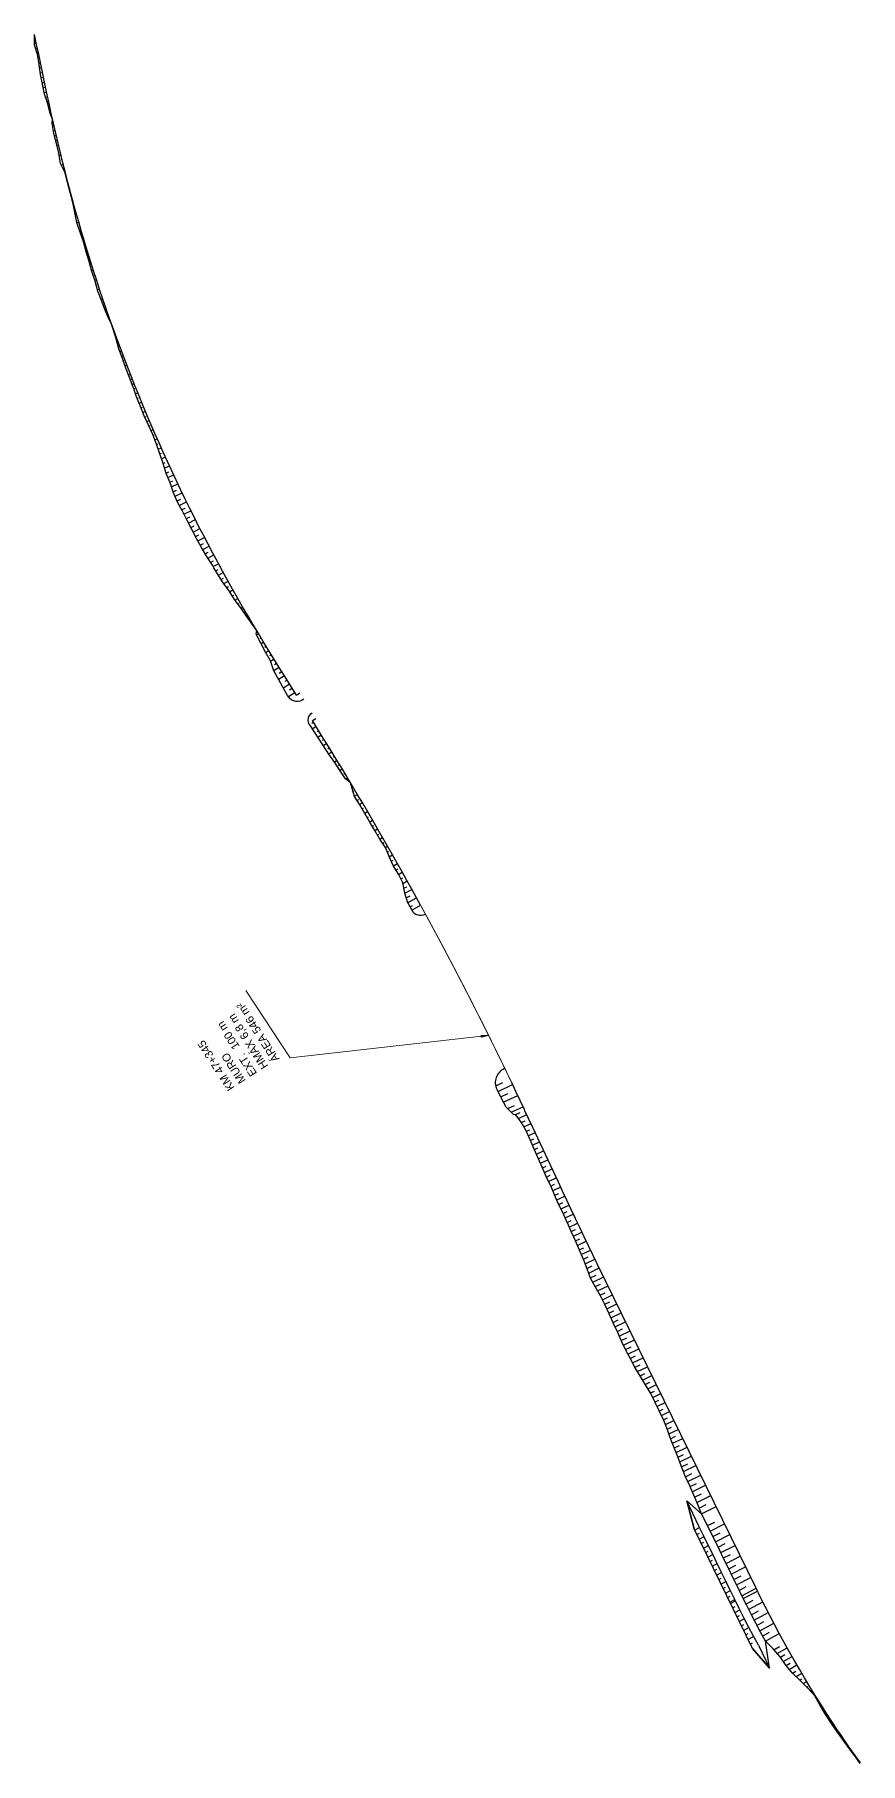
# Model space of a CAD drawing. Header units: metres. Extents: x 288738 to 324331, y 7399322 to 7465117.
# Drawn here: x 317933 to 318345, y 7430287 to 7431151 of the extents above; entities that cross this region are included whole.
import ezdxf

# ---------------------------------------------------------------- set-up
doc = ezdxf.new("R2010")
doc.units = ezdxf.units.M
doc.header["$LTSCALE"] = 10
for name, color, linetype in [('F-HZ-ATERRO-TALUDE', 110, 'Continuous'), ('F-HZ-MUROS', 210, 'Continuous'), ('F-HZ-PIANO-CORTE', 10, 'Continuous'), ('F-HZ-TALUDE', 2, 'Continuous')]:
    doc.layers.add(name, color=color, linetype=linetype)
doc.layers.add('U-HZ-TEXTO-MUROS', color=2, linetype='Continuous', lineweight=0)
doc.styles.add('ARIAL', font='arial.ttf')
doc.styles.add('DIM', font='arial.ttf', dxfattribs={"width": 0.8})
doc.dimstyles.new('U-1_2000', dxfattribs={"dimscale": 2, "dimtxt": 1.5, "dimasz": 0.75, "dimexe": 0.75, "dimexo": 0.75, "dimgap": 0.25, "dimtad": 1, "dimzin": 4, "dimtxsty": 'DIM', "dimblk": 'ARCHTICK', "dimcen": 0.7, "dimdle": 0.75, "dimclrd": 256, "dimclre": 256, "dimclrt": 256, "dimaunit": 1, "dimadec": 3, "dimazin": 2, "dimtfac": 1, "dimtofl": 0, "dimtmove": 0, "dimatfit": 3, "dimldrblk": 'CLOSEDBLANK', "dimfxl": 0, "dimtolj": 1, "dimtzin": 0, "dimlwd": -1, "dimlwe": -1, "dimarcsym": 0})

# ---------------------------------------------------------------- blocks, each defined once
blk = doc.blocks.new('_ArchTick')
at = {"color": 0, "linetype": 'ByBlock', "const_width": 0.15}
blk.add_lwpolyline([(-0.5, -0.5), (0.5, 0.5)], dxfattribs=at)

msp = doc.modelspace()

# ---------------------------------------------------------------- linework, layer by layer
at = {"layer": 'F-HZ-ATERRO-TALUDE', "linetype": 'Continuous', "lineweight": -3}
for p, q in [((317942.433, 7431105.381), (317941.716, 7431105.217)), ((317942.989, 7431102.954), (317942.53, 7431102.848)), ((317943.551, 7431100.526), (317942.58, 7431100.3)), ((317944.12, 7431098.096), (317943.684, 7431097.993)), ((317944.694, 7431095.666), (317943.892, 7431095.476)), ((317945.276, 7431093.237), (317944.893, 7431093.145)), ((317945.864, 7431090.811), (317945.036, 7431090.612)), ((317946.457, 7431088.392), (317945.949, 7431088.269)), ((317947.052, 7431085.991), (317946.102, 7431085.757)), ((317947.651, 7431083.617), (317947.411, 7431083.557)), ((317948.257, 7431081.227), (317948.101, 7431081.188)), ((317948.882, 7431078.807), (317948.798, 7431078.785)), ((317949.511, 7431076.388), (317949.321, 7431076.339)), ((317950.15, 7431073.972), (317950.032, 7431073.941)), ((317950.793, 7431071.557), (317950.528, 7431071.487)), ((317951.446, 7431069.145), (317951.336, 7431069.116)), ((317952.102, 7431066.735), (317951.896, 7431066.679)), ((317952.769, 7431064.331), (317952.587, 7431064.281)), ((317953.438, 7431061.929), (317952.906, 7431061.782)), ((317954.117, 7431059.535), (317953.741, 7431059.43)), ((317954.798, 7431057.142), (317953.851, 7431056.874)), ((317955.493, 7431054.748), (317955.086, 7431054.632)), ((317956.189, 7431052.354), (317955.506, 7431052.156)), ((317956.899, 7431049.96), (317956.581, 7431049.867)), ((317957.61, 7431047.566), (317957.019, 7431047.391)), ((317958.335, 7431045.175), (317958.018, 7431045.08)), ((317959.06, 7431042.785), (317958.381, 7431042.58)), ((317959.799, 7431040.399), (317959.452, 7431040.293)), ((317960.539, 7431038.014), (317959.834, 7431037.795)), ((317961.29, 7431035.634), (317960.886, 7431035.507)), ((317962.043, 7431033.256), (317961.117, 7431032.963)), ((317962.808, 7431030.88), (317962.354, 7431030.735)), ((317963.576, 7431028.504), (317962.715, 7431028.227)), ((317964.354, 7431026.133), (317963.896, 7431025.983)), ((317965.136, 7431023.763), (317964.134, 7431023.433)), ((317965.928, 7431021.397), (317965.449, 7431021.238)), ((317966.723, 7431019.033), (317965.859, 7431018.742)), ((317967.529, 7431016.67), (317967.13, 7431016.534)), ((317968.339, 7431014.308), (317967.597, 7431014.054)), ((317969.157, 7431011.953), (317968.849, 7431011.846)), ((317969.98, 7431009.601), (317969.531, 7431009.444)), ((318044.574, 7430851.486), (318043.53, 7430850.86)), ((318045.862, 7430849.352), (318045.266, 7430848.994)), ((318047.151, 7430847.219), (318045.817, 7430846.414)), ((318048.449, 7430845.089), (318047.721, 7430844.648)), ((318049.747, 7430842.959), (318048.178, 7430842.006)), ((318051.053, 7430840.831), (318050.233, 7430840.332)), ((318052.357, 7430838.709), (318050.606, 7430837.64)), ((318053.635, 7430836.642), (318052.509, 7430835.953)), ((318054.913, 7430834.575), (318052.169, 7430832.892)), ((318057.548, 7430830.336), (318054.631, 7430828.54)), ((318056.23, 7430832.455), (318054.815, 7430831.586)), ((318058.826, 7430828.268), (318057.7, 7430827.58)), ((318060.104, 7430826.201), (318057.023, 7430824.312)), ((318062.739, 7430821.962), (318059.482, 7430819.957)), ((318061.421, 7430824.082), (318060.006, 7430823.212)), ((318072.101, 7430807.168), (318071.214, 7430806.621)), ((318073.413, 7430805.039), (318071.687, 7430803.975)), ((318074.719, 7430802.907), (318073.888, 7430802.396)), ((318076.043, 7430800.786), (318074.317, 7430799.722)), ((318077.35, 7430798.654), (318076.463, 7430798.107)), ((318078.662, 7430796.525), (318076.936, 7430795.461)), ((318079.968, 7430794.393), (318079.137, 7430793.881)), ((318081.275, 7430792.261), (318079.676, 7430791.279)), ((318082.573, 7430790.129), (318081.851, 7430789.687)), ((318083.871, 7430787.998), (318082.585, 7430787.212)), ((318085.166, 7430785.86), (318084.56, 7430785.49)), ((318086.461, 7430783.72), (318085.322, 7430783.028)), ((318087.75, 7430781.578), (318087.222, 7430781.258)), ((318089.038, 7430779.437), (318088.087, 7430778.863))]:
    msp.add_line(p, q, dxfattribs=at)
at = {"layer": 'F-HZ-MUROS', "linetype": 'Continuous', "lineweight": -3, "const_width": 0.5}
msp.add_lwpolyline([(318171.1, 7430626.992), (318168.951, 7430631.457), (318166.792, 7430635.91), (318164.622, 7430640.357), (318162.441, 7430644.799), (318160.247, 7430649.235), (318158.041, 7430653.665), (318155.824, 7430658.089), (318153.595, 7430662.507), (318151.355, 7430666.919), (318149.102, 7430671.326), (318146.838, 7430675.726), (318144.562, 7430680.12), (318142.275, 7430684.508), (318139.976, 7430688.89), (318137.665, 7430693.266), (318135.343, 7430697.635), (318133.009, 7430701.999), (318130.663, 7430706.356), (318128.306, 7430710.707), (318125.937, 7430715.052), (318125.56, 7430715.739)], dxfattribs=at)
msp.add_lwpolyline([(318171.1, 7430626.992), (318168.951, 7430631.457), (318166.792, 7430635.91), (318164.622, 7430640.357), (318162.441, 7430644.799), (318160.247, 7430649.235), (318158.041, 7430653.665), (318155.824, 7430658.089), (318153.595, 7430662.507), (318151.355, 7430666.919), (318149.102, 7430671.326), (318146.838, 7430675.726), (318144.562, 7430680.12), (318142.275, 7430684.508), (318139.976, 7430688.89), (318137.665, 7430693.266), (318135.343, 7430697.635), (318133.009, 7430701.999), (318130.663, 7430706.356), (318128.306, 7430710.707), (318125.937, 7430715.052), (318125.56, 7430715.739)], dxfattribs=at)
at = {"layer": 'F-HZ-PIANO-CORTE'}
for p, q in [((317932.67, 7431146.578), (317933.108, 7431146.67)), ((317932.677, 7431149.077), (317933.047, 7431149.174)), ((317933.202, 7431144.151), (317934.052, 7431144.329)), ((317933.902, 7431141.751), (317934.23, 7431141.82)), ((317934.426, 7431139.31), (317935.068, 7431139.444)), ((317934.879, 7431136.851), (317935.229, 7431136.925)), ((317935.25, 7431134.379), (317936.09, 7431134.557)), ((317935.584, 7431131.902), (317936.093, 7431132.01)), ((317936.017, 7431129.44), (317937.118, 7431129.676)), ((317936.495, 7431126.986), (317937.065, 7431127.109)), ((317936.997, 7431124.537), (317938.158, 7431124.788)), ((317937.51, 7431122.091), (317938.096, 7431122.218)), ((317938.223, 7431119.699), (317939.207, 7431119.914)), ((317939.045, 7431117.338), (317939.389, 7431117.414)), ((317939.7, 7431114.93), (317940.267, 7431115.055)), ((317940.249, 7431112.491), (317940.528, 7431112.553)), ((317972.417, 7431002.085), (317972.527, 7431002.124)), ((317973.201, 7430999.71), (317973.49, 7430999.816)), ((317973.889, 7430997.308), (317974.12, 7430997.393)), ((317974.527, 7430994.891), (317975.213, 7430995.146)), ((317975.331, 7430992.528), (317975.708, 7430992.67)), ((317976.249, 7430990.203), (317976.967, 7430990.475)), ((317977.078, 7430987.846), (317977.466, 7430987.994)), ((317977.832, 7430985.462), (317978.748, 7430985.815)), ((317978.686, 7430983.115), (317979.168, 7430983.302)), ((317979.642, 7430980.805), (317980.557, 7430981.164)), ((317980.564, 7430978.482), (317981.018, 7430978.662)), ((317981.444, 7430976.142), (317982.395, 7430976.521)), ((317982.27, 7430973.784), (317982.795, 7430973.995)), ((317983.117, 7430971.431), (317984.256, 7430971.894)), ((317983.994, 7430969.091), (317984.596, 7430969.337)), ((317984.928, 7430966.772), (317986.147, 7430967.276)), ((317985.863, 7430964.453), (317986.482, 7430964.711)), ((317986.799, 7430962.135), (317988.065, 7430962.667)), ((317987.755, 7430959.825), (317988.394, 7430960.096)), ((317988.768, 7430957.54), (317990.009, 7430958.071)), ((317989.79, 7430955.258), (317990.39, 7430955.517)), ((317990.846, 7430952.992), (317991.98, 7430953.486)), ((317991.877, 7430950.716), (317992.425, 7430950.956)), ((317992.766, 7430948.379), (317993.977, 7430948.915)), ((317993.65, 7430946.041), (317994.316, 7430946.338)), ((317994.488, 7430943.685), (317995.997, 7430944.364)), ((317995.323, 7430941.329), (317996.168, 7430941.712)), ((317996.128, 7430938.962), (317998.039, 7430939.835)), ((317996.932, 7430936.595), (317997.998, 7430937.086)), ((317997.646, 7430934.199), (318000.098, 7430935.337)), ((317998.358, 7430931.803), (317999.744, 7430932.451)), ((317999.297, 7430929.487), (318002.184, 7430930.848)), ((318000.258, 7430927.179), (318001.749, 7430927.888)), ((318001.118, 7430924.832), (318004.303, 7430926.358)), ((318001.96, 7430922.478), (318003.663, 7430923.3)), ((318002.912, 7430920.167), (318006.445, 7430921.886)), ((318003.894, 7430917.868), (318005.71, 7430918.759)), ((318004.998, 7430915.627), (318008.619, 7430917.415)), ((318006.149, 7430913.407), (318007.932, 7430914.295)), ((318007.301, 7430911.189), (318010.82, 7430912.954)), ((318008.455, 7430908.971), (318010.192, 7430909.849)), ((318009.593, 7430906.745), (318013.047, 7430908.504)), ((318010.721, 7430904.514), (318012.446, 7430905.399)), ((318011.879, 7430902.298), (318015.301, 7430904.068)), ((318013.06, 7430900.095), (318014.749, 7430900.975)), ((318014.255, 7430897.899), (318017.581, 7430899.644)), ((318015.462, 7430895.709), (318017.096, 7430896.573)), ((318016.688, 7430893.531), (318019.886, 7430895.234)), ((318017.938, 7430891.366), (318019.493, 7430892.2)), ((318019.236, 7430889.23), (318022.215, 7430890.84)), ((318020.607, 7430887.14), (318021.997, 7430887.897)), ((318021.944, 7430885.028), (318024.565, 7430886.465)), ((318023.226, 7430882.882), (318024.49, 7430883.58)), ((318024.522, 7430880.744), (318026.95, 7430882.094)), ((318025.842, 7430878.621), (318026.997, 7430879.268)), ((318027.198, 7430876.522), (318029.357, 7430877.739)), ((318028.676, 7430874.506), (318029.621, 7430875.042)), ((318030.128, 7430872.472), (318031.78, 7430873.414)), ((318031.45, 7430870.351), (318032.231, 7430870.798)), ((318032.796, 7430868.245), (318034.243, 7430869.079)), ((318034.298, 7430866.247), (318034.889, 7430866.589)), ((318035.797, 7430864.245), (318036.717, 7430864.782)), ((318037.246, 7430862.208), (318037.608, 7430862.42)), ((318038.694, 7430860.17), (318039.225, 7430860.483)), ((318040.119, 7430858.116), (318040.306, 7430858.227)), ((318041.544, 7430856.062), (318041.76, 7430856.191)), ((318091.793, 7430772.651), (318092.27, 7430772.937)), ((318092.494, 7430770.251), (318093.985, 7430771.141)), ((318093.771, 7430768.112), (318094.512, 7430768.553)), ((318095.11, 7430766.001), (318096.527, 7430766.841)), ((318096.373, 7430763.844), (318097.084, 7430764.264)), ((318097.63, 7430761.682), (318099.062, 7430762.526)), ((318098.9, 7430759.529), (318099.612, 7430759.947)), ((318100.17, 7430757.376), (318101.585, 7430758.204)), ((318101.42, 7430755.211), (318102.13, 7430755.625)), ((318102.669, 7430753.045), (318104.097, 7430753.875)), ((318103.912, 7430750.876), (318104.629, 7430751.292)), ((318105.157, 7430748.708), (318106.597, 7430749.54)), ((318106.576, 7430746.65), (318107.206, 7430747.013)), ((318107.98, 7430744.583), (318109.076, 7430745.213)), ((318108.93, 7430742.271), (318109.617, 7430742.664)), ((318109.883, 7430739.96), (318111.532, 7430740.9)), ((318110.929, 7430737.689), (318111.845, 7430738.21)), ((318111.989, 7430735.426), (318113.989, 7430736.559)), ((318113.281, 7430733.286), (318114.249, 7430733.832)), ((318114.559, 7430731.138), (318116.442, 7430732.197)), ((318115.666, 7430728.896), (318116.664, 7430729.456)), ((318116.715, 7430726.635), (318118.876, 7430727.842)), ((318117.218, 7430724.186), (318118.627, 7430724.971)), ((318117.726, 7430721.738), (318121.197, 7430723.665)), ((318118.419, 7430719.336), (318120.398, 7430720.431)), ((318119.097, 7430716.983), (318123.529, 7430719.44)), ((318120.261, 7430714.839), (318121.599, 7430715.582)), ((318121.122, 7430713.292), (318125.555, 7430715.749)), ((318163.101, 7430625.356), (318166.716, 7430627.067)), ((318164.325, 7430622.616), (318171.515, 7430626.071)), ((318165.619, 7430619.909), (318169.235, 7430621.62)), ((318166.913, 7430617.202), (318174.144, 7430620.625)), ((318169.154, 7430614.044), (318172.47, 7430615.597)), ((318170.888, 7430612.243), (318176.798, 7430615.001)), ((318172.874, 7430610.911), (318175.273, 7430612.027)), ((318174.463, 7430609.078), (318178.662, 7430611.031)), ((318175.909, 7430607.04), (318177.806, 7430607.922)), ((318177.166, 7430604.879), (318180.754, 7430606.548)), ((318178.394, 7430602.703), (318180.1, 7430603.496)), ((318179.392, 7430600.411), (318182.86, 7430602.024)), ((318180.393, 7430598.12), (318182.154, 7430598.939)), ((318181.421, 7430595.841), (318184.968, 7430597.491)), ((318182.449, 7430593.562), (318184.236, 7430594.394)), ((318183.483, 7430591.286), (318187.077, 7430592.958)), ((318184.513, 7430589.008), (318186.323, 7430589.85)), ((318185.517, 7430586.719), (318189.186, 7430588.425)), ((318186.516, 7430584.427), (318188.378, 7430585.293)), ((318187.483, 7430582.121), (318191.294, 7430583.894)), ((318188.461, 7430579.821), (318190.404, 7430580.725)), ((318189.543, 7430577.568), (318193.402, 7430579.363)), ((318190.624, 7430575.313), (318192.54, 7430576.205)), ((318191.605, 7430573.014), (318195.509, 7430574.836)), ((318192.588, 7430570.715), (318194.575, 7430571.645)), ((318193.592, 7430568.426), (318197.62, 7430570.316)), ((318194.603, 7430566.139), (318196.64, 7430567.098)), ((318195.709, 7430563.897), (318199.741, 7430565.801)), ((318196.811, 7430561.653), (318198.808, 7430562.599)), ((318197.834, 7430559.372), (318201.874, 7430561.291)), ((318198.86, 7430557.093), (318200.902, 7430558.065)), ((318199.887, 7430554.814), (318204.018, 7430556.787)), ((318200.903, 7430552.529), (318202.998, 7430553.533)), ((318201.947, 7430550.258), (318206.173, 7430552.288)), ((318202.991, 7430547.986), (318205.122, 7430549.013)), ((318203.945, 7430545.676), (318208.337, 7430547.798)), ((318204.898, 7430543.364), (318207.16, 7430544.46)), ((318205.899, 7430541.074), (318210.512, 7430543.315)), ((318206.903, 7430538.784), (318209.252, 7430539.929)), ((318207.809, 7430536.454), (318212.696, 7430538.837)), ((318208.7, 7430534.118), (318211.245, 7430535.359)), ((318209.593, 7430531.783), (318214.884, 7430534.363)), ((318210.486, 7430529.448), (318213.232, 7430530.787)), ((318211.635, 7430527.23), (318217.075, 7430529.882)), ((318212.808, 7430525.022), (318215.49, 7430526.33)), ((318214.053, 7430522.854), (318219.269, 7430525.397)), ((318215.305, 7430520.69), (318217.835, 7430521.923)), ((318216.442, 7430518.464), (318221.462, 7430520.912)), ((318217.569, 7430516.232), (318220.065, 7430517.449)), ((318218.633, 7430513.97), (318223.659, 7430516.421)), ((318219.692, 7430511.706), (318222.225, 7430512.941)), ((318220.716, 7430509.425), (318225.855, 7430511.931)), ((318221.737, 7430507.143), (318224.345, 7430508.414)), ((318222.835, 7430504.897), (318228.051, 7430507.441)), ((318223.941, 7430502.655), (318226.545, 7430503.925)), ((318224.885, 7430500.341), (318230.245, 7430502.954)), ((318225.814, 7430498.02), (318228.577, 7430499.367)), ((318226.899, 7430495.768), (318232.439, 7430498.469)), ((318228, 7430493.524), (318230.769, 7430494.874)), ((318229.142, 7430491.3), (318234.635, 7430493.978)), ((318230.288, 7430489.078), (318233.011, 7430490.406)), ((318231.494, 7430486.888), (318236.83, 7430489.49)), ((318232.706, 7430484.702), (318235.317, 7430485.975)), ((318233.984, 7430482.553), (318239.022, 7430485.01)), ((318235.27, 7430480.409), (318237.693, 7430481.591)), ((318236.539, 7430478.255), (318241.211, 7430480.533)), ((318237.805, 7430476.1), (318240.056, 7430477.197)), ((318239.133, 7430473.982), (318243.398, 7430476.061)), ((318240.469, 7430471.869), (318242.48, 7430472.849)), ((318241.553, 7430469.618), (318245.587, 7430471.586)), ((318242.601, 7430467.349), (318244.643, 7430468.344)), ((318243.684, 7430465.095), (318247.784, 7430467.095)), ((318244.772, 7430462.844), (318246.827, 7430463.847)), ((318245.889, 7430460.608), (318249.981, 7430462.603)), ((318247.01, 7430458.373), (318249.045, 7430459.365)), ((318247.918, 7430456.046), (318252.173, 7430458.121)), ((318248.795, 7430453.705), (318251.031, 7430454.795)), ((318249.655, 7430451.357), (318254.359, 7430453.651)), ((318250.512, 7430449.009), (318252.982, 7430450.213)), ((318251.448, 7430446.691), (318256.547, 7430449.177)), ((318252.397, 7430444.378), (318255.02, 7430445.657)), ((318253.305, 7430442.049), (318258.738, 7430444.698)), ((318254.212, 7430439.719), (318257.023, 7430441.09)), ((318255.107, 7430437.385), (318260.927, 7430440.223)), ((318256.034, 7430434.956), (318259.049, 7430436.427)), ((318256.972, 7430432.532), (318263.201, 7430435.573)), ((318257.95, 7430430.009), (318261.167, 7430431.581)), ((318259.09, 7430427.555), (318265.572, 7430430.725)), ((318260.252, 7430425.027), (318263.522, 7430426.628)), ((318261.349, 7430422.47), (318268.012, 7430425.736)), ((318262.49, 7430419.818), (318265.883, 7430421.485)), ((318263.634, 7430417.168), (318270.541, 7430420.566)), ((318264.776, 7430414.315), (318268.33, 7430416.067)), ((318265.876, 7430411.444), (318273.226, 7430415.076)), ((318262.408, 7430403.272), (318265.009, 7430404.564)), ((318268.989, 7430405.53), (318272.571, 7430407.311)), ((318270.308, 7430402.835), (318277.466, 7430406.406)), ((318263.681, 7430401.11), (318264.914, 7430401.724)), ((318264.774, 7430398.858), (318267.206, 7430400.073)), ((318265.867, 7430396.606), (318267.099, 7430397.223)), ((318266.961, 7430394.354), (318269.403, 7430395.581)), ((318271.626, 7430400.14), (318275.203, 7430401.93)), ((318272.944, 7430397.445), (318280.093, 7430401.035)), ((318274.262, 7430394.75), (318277.834, 7430396.551)), ((318275.58, 7430392.055), (318282.718, 7430395.668)), ((318268.054, 7430392.102), (318269.284, 7430392.722)), ((318269.147, 7430389.85), (318271.6, 7430391.09)), ((318270.241, 7430387.597), (318271.47, 7430388.221)), ((318271.335, 7430385.345), (318273.797, 7430386.598)), ((318276.898, 7430389.36), (318280.464, 7430391.173)), ((318278.217, 7430386.666), (318285.342, 7430390.303)), ((318279.535, 7430383.971), (318283.094, 7430385.796)), ((318272.428, 7430383.092), (318273.655, 7430383.719)), ((318273.522, 7430380.839), (318275.995, 7430382.107)), ((318274.616, 7430378.586), (318275.841, 7430379.217)), ((318275.71, 7430376.333), (318278.192, 7430377.616)), ((318280.853, 7430381.276), (318287.965, 7430384.941)), ((318282.172, 7430378.581), (318285.724, 7430380.421)), ((318283.49, 7430375.886), (318290.586, 7430379.581)), ((318276.804, 7430374.079), (318278.027, 7430374.714)), ((318277.898, 7430371.825), (318280.39, 7430373.125)), ((318278.993, 7430369.571), (318280.213, 7430370.211)), ((318280.087, 7430367.317), (318282.588, 7430368.634)), ((318284.809, 7430373.192), (318288.353, 7430375.047)), ((318286.127, 7430370.497), (318293.206, 7430374.223)), ((318286.852, 7430369.03), (318293.926, 7430372.765)), ((318280.406, 7430366.66), (318282.911, 7430367.98)), ((318281.501, 7430364.405), (318282.719, 7430365.05)), ((318282.596, 7430362.15), (318285.129, 7430363.499)), ((318283.691, 7430359.895), (318284.906, 7430360.545)), ((318288.18, 7430366.34), (318291.712, 7430368.216)), ((318289.526, 7430363.659), (318296.582, 7430367.43)), ((318290.88, 7430360.982), (318294.403, 7430362.876)), ((318292.253, 7430358.314), (318299.288, 7430362.122)), ((318284.786, 7430357.639), (318287.383, 7430359.036)), ((318285.882, 7430355.382), (318287.094, 7430356.038)), ((318286.977, 7430353.125), (318289.674, 7430354.592)), ((318288.074, 7430350.868), (318289.283, 7430351.529)), ((318293.635, 7430355.652), (318297.147, 7430357.565)), ((318295.03, 7430352.996), (318302.044, 7430356.844)), ((318296.441, 7430350.348), (318299.943, 7430352.283)), ((318297.859, 7430347.704), (318304.849, 7430351.594)), ((318289.17, 7430348.609), (318292.001, 7430350.166)), ((318290.267, 7430346.35), (318291.474, 7430347.018)), ((318302.137, 7430343.529), (318304.861, 7430345.067)), ((318303.782, 7430341.647), (318308.769, 7430344.479)), ((318305.393, 7430339.738), (318307.677, 7430341.043)), ((318306.793, 7430337.667), (318311.187, 7430340.195)), ((318308.207, 7430335.606), (318310.311, 7430336.824)), ((318309.782, 7430333.664), (318313.646, 7430335.918)), ((318311.357, 7430331.723), (318313.118, 7430332.757)), ((318313.202, 7430330.037), (318316.091, 7430331.744)), ((318315.05, 7430328.352), (318316.177, 7430329.023)), ((318316.81, 7430326.578), (318318.551, 7430327.621)), ((318318.554, 7430324.786), (318319.179, 7430325.164)), ((318320.242, 7430322.943), (318321.082, 7430323.454)), ((318321.909, 7430321.08), (318322.139, 7430321.221)), ((318323.309, 7430319.024), (318323.68, 7430319.253)), ((318324.555, 7430316.857), (318324.781, 7430316.997)), ((318325.814, 7430314.697), (318326.342, 7430315.028)), ((318327.082, 7430312.542), (318327.384, 7430312.733)), ((318328.404, 7430310.421), (318329.038, 7430310.826)), ((318329.775, 7430308.331), (318330.087, 7430308.531)), ((318331.166, 7430306.253), (318331.77, 7430306.645)), ((318332.58, 7430304.192), (318332.864, 7430304.378)), ((318334.005, 7430302.138), (318334.533, 7430302.486)), ((318335.448, 7430300.097), (318335.688, 7430300.256)), ((318336.91, 7430298.068), (318337.334, 7430298.352)), ((318338.384, 7430296.049), (318338.566, 7430296.172)), ((318339.858, 7430294.03), (318340.167, 7430294.241)), ((318341.326, 7430292.007), (318341.463, 7430292.101)), ((318342.794, 7430289.983), (318343.036, 7430290.151)), ((318344.259, 7430287.957), (318344.372, 7430288.036))]:
    msp.add_line(p, q, dxfattribs=at)
at = {"layer": 'F-HZ-TALUDE', "linetype": 'Continuous', "lineweight": -3}
msp.add_line((318165.993, 7430619.127), (318163.868, 7430623.571), dxfattribs=at)
for points in [[(318063.513, 7430820.782), (318057.548, 7430830.336), (318054.891, 7430834.609), (318052.242, 7430838.895), (318049.602, 7430843.195), (318046.973, 7430847.51), (318044.359, 7430851.842), (318041.76, 7430856.191), (318039.181, 7430860.559), (318036.621, 7430864.946), (318034.084, 7430869.355), (318031.57, 7430873.785), (318029.079, 7430878.236), (318026.612, 7430882.707), (318024.896, 7430885.854), (318024.168, 7430887.198), (318021.751, 7430891.706), (318019.361, 7430896.227), (318016.998, 7430900.763), (318014.662, 7430905.313), (318012.354, 7430909.876), (318010.073, 7430914.453), (318007.819, 7430919.044), (318005.593, 7430923.647), (318003.395, 7430928.264), (318001.225, 7430932.894), (317999.082, 7430937.537), (317996.968, 7430942.193), (317994.881, 7430946.861), (317992.822, 7430951.541), (317990.791, 7430956.234), (317988.789, 7430960.938), (317986.814, 7430965.655), (317984.868, 7430970.383), (317983.248, 7430974.382), (317982.951, 7430975.123), (317981.062, 7430979.874), (317979.201, 7430984.636), (317977.369, 7430989.41), (317975.565, 7430994.194), (317973.79, 7430998.989), (317972.044, 7431003.795), (317970.327, 7431008.611), (317968.638, 7431013.437), (317966.979, 7431018.274), (317965.348, 7431023.12), (317963.746, 7431027.976), (317962.174, 7431032.842), (317960.631, 7431037.717), (317959.116, 7431042.601), (317957.631, 7431047.495), (317956.176, 7431052.397), (317954.75, 7431057.308), (317953.353, 7431062.228), (317952.003, 7431067.091), (317951.985, 7431067.156), (317950.648, 7431072.089), (317949.342, 7431077.025), (317948.067, 7431081.962), (317946.823, 7431086.901), (317945.611, 7431091.842), (317944.427, 7431096.784), (317943.27, 7431101.725), (317942.138, 7431106.666), (317941.029, 7431111.606), (317939.939, 7431116.544), (317938.867, 7431121.479), (317937.809, 7431126.412), (317936.765, 7431131.341), (317935.731, 7431136.265), (317934.705, 7431141.186), (317933.684, 7431146.101), (317932.666, 7431151.01)], [(317940.476, 7431111.482), (317939.365, 7431116.417), (317937.692, 7431121.224), (317936.656, 7431126.163), (317935.691, 7431131.112), (317935.015, 7431136.114), (317934.104, 7431141.06), (317932.694, 7431145.894), (317932.666, 7431151.01)], [(317969.948, 7431008.478), (317967.916, 7431013.189), (317966.144, 7431017.992), (317964.323, 7431022.781), (317962.896, 7431027.701), (317961.228, 7431032.542), (317959.924, 7431037.498), (317958.433, 7431042.394), (317957.042, 7431047.32), (317955.492, 7431052.199), (317953.793, 7431057.038), (317952.848, 7431062.089), (317951.821, 7431067.042), (317951.801, 7431067.107), (317950.374, 7431072.017), (317949.165, 7431076.98), (317947.915, 7431081.924), (317945.692, 7431086.624), (317944.863, 7431091.662), (317943.608, 7431096.591), (317942.251, 7431101.489), (317941.528, 7431106.527)], [(318043.661, 7430853.009), (318038.644, 7430860.243), (318035.686, 7430864.402), (318032.603, 7430868.502), (318029.902, 7430872.835), (318026.858, 7430876.986), (318024.151, 7430881.341), (318022.298, 7430884.427), (318021.519, 7430885.749), (318018.693, 7430890.058), (318016.123, 7430894.509), (318013.643, 7430899.009), (318011.215, 7430903.538), (318008.896, 7430908.123), (318006.524, 7430912.682), (318004.16, 7430917.245), (318002.139, 7430921.977), (318000.4, 7430926.839), (317998.424, 7430931.583), (317996.946, 7430936.553), (317995.288, 7430941.432), (317993.567, 7430946.275), (317991.743, 7430951.068), (317989.579, 7430955.712), (317987.503, 7430960.394), (317985.584, 7430965.143), (317983.671, 7430969.894), (317982.206, 7430973.962), (317981.975, 7430974.731), (317980.173, 7430979.524), (317978.215, 7430984.255), (317976.667, 7430989.143), (317974.787, 7430993.904), (317973.476, 7430998.875), (317971.873, 7431003.734)], [(318088.087, 7430778.863), (318087.663, 7430779.459), (318085.348, 7430782.988), (318082.639, 7430787.138), (318079.741, 7430791.18), (318077.016, 7430795.336), (318070.219, 7430805.833)], [(318125.56, 7430715.739), (318123.559, 7430719.387), (318121.168, 7430723.718), (318118.765, 7430728.043), (318116.35, 7430732.362), (318113.925, 7430736.674), (318111.487, 7430740.98), (318109.038, 7430745.279), (318106.578, 7430749.572), (318104.107, 7430753.858), (318101.624, 7430758.138), (318099.129, 7430762.411), (318096.623, 7430766.678), (318094.106, 7430770.938), (318091.578, 7430775.191), (318089.038, 7430779.437), (318088.662, 7430780.063), (318086.485, 7430783.679), (318083.918, 7430787.92), (318081.336, 7430792.16), (318078.74, 7430796.399), (318076.128, 7430800.636), (318071.53, 7430808.051)], [(318119.112, 7430716.934), (318117.709, 7430721.798), (318116.667, 7430726.871), (318114.476, 7430731.307), (318111.92, 7430735.539), (318109.845, 7430740.043), (318107.951, 7430744.655), (318105.136, 7430748.739), (318102.679, 7430753.028), (318100.209, 7430757.31), (318097.697, 7430761.567), (318095.212, 7430765.841), (318092.562, 7430770.016), (318090.55, 7430776.908)], [(318345.371, 7430286.875), (318342.754, 7430290.546), (318339.794, 7430294.774), (318336.871, 7430299.026), (318335.725, 7430300.714), (318333.985, 7430303.301), (318331.139, 7430307.595), (318328.333, 7430311.911), (318325.565, 7430316.246), (318322.836, 7430320.601), (318320.147, 7430324.975), (318317.498, 7430329.367), (318314.888, 7430333.778), (318312.318, 7430338.207), (318309.789, 7430342.652), (318307.299, 7430347.115), (318304.849, 7430351.594), (318302.44, 7430356.089), (318300.071, 7430360.6), (318297.743, 7430365.126), (318295.454, 7430369.668), (318293.206, 7430374.223), (318213.87, 7430536.435), (318211.827, 7430540.613), (318211.673, 7430540.929), (318209.466, 7430545.463), (318207.271, 7430550.001), (318205.088, 7430554.545), (318203.03, 7430558.854), (318202.916, 7430559.095), (318200.755, 7430563.65), (318198.606, 7430568.21), (318196.468, 7430572.776), (318194.416, 7430577.182), (318181.687, 7430604.546), (318179.576, 7430609.079), (318177.747, 7430612.987), (318177.459, 7430613.6), (318175.348, 7430618.076), (318173.226, 7430622.545), (318171.091, 7430627.009)], [(318265.876, 7430411.444), (318264.065, 7430416.17), (318262.067, 7430420.796), (318260.083, 7430425.421), (318257.964, 7430429.972), (318256.146, 7430434.662), (318254.354, 7430439.357), (318253.631, 7430441.204), (318252.538, 7430444.035), (318250.635, 7430448.67), (318248.912, 7430453.393), (318247.149, 7430458.096), (318244.907, 7430462.565), (318242.731, 7430467.067), (318240.634, 7430471.607), (318237.947, 7430475.859), (318235.405, 7430480.183), (318232.825, 7430484.487), (318230.397, 7430488.866), (318228.104, 7430493.311), (318225.902, 7430497.8), (318224.04, 7430502.455), (318221.828, 7430506.939), (318219.786, 7430511.506), (318217.668, 7430516.036), (318215.415, 7430520.5), (318212.905, 7430524.839), (318210.559, 7430529.258), (318208.765, 7430533.946), (318207.102, 7430538.309), (318206.967, 7430538.636), (318204.938, 7430543.268), (318203.009, 7430547.947), (318200.898, 7430552.539), (318198.954, 7430556.912), (318198.831, 7430557.15), (318196.763, 7430561.76), (318194.528, 7430566.291), (318192.498, 7430570.919), (318190.587, 7430575.401), (318190.507, 7430575.562), (318188.342, 7430580.069), (318186.409, 7430584.684), (318184.401, 7430589.265), (318182.333, 7430593.818), (318180.278, 7430598.376), (318178.281, 7430602.962), (318175.756, 7430607.302), (318173.168, 7430610.857), (318172.019, 7430611.067), (318168.408, 7430614.82)], [(318294.363, 7430345.759), (318291.924, 7430350.309), (318289.527, 7430354.871), (318287.172, 7430359.447), (318284.859, 7430364.034), (318282.588, 7430368.634), (318280.337, 7430373.234), (318278.09, 7430377.825), (318275.847, 7430382.41), (318273.607, 7430386.986), (318271.372, 7430391.555), (318269.141, 7430396.117), (318266.913, 7430400.672), (318264.689, 7430405.219)], [(318297.859, 7430347.704), (318295.43, 7430352.236), (318293.042, 7430356.781), (318290.695, 7430361.34), (318288.391, 7430365.912), (318286.127, 7430370.497), (318283.883, 7430375.083), (318281.643, 7430379.662), (318279.406, 7430384.234), (318277.173, 7430388.8), (318274.943, 7430393.359), (318272.716, 7430397.911), (318270.492, 7430402.458), (318268.271, 7430406.998)], [(318345.199, 7430286.656), (318342.509, 7430290.377), (318339.475, 7430294.556), (318336.427, 7430298.729), (318335.238, 7430300.391), (318333.437, 7430302.941), (318330.519, 7430307.195), (318327.693, 7430311.505), (318325.081, 7430315.944), (318322.515, 7430320.404), (318319.029, 7430324.298), (318315.344, 7430328.084), (318311.367, 7430331.71), (318308.086, 7430335.756), (318305.195, 7430340.029), (318301.741, 7430343.983)]]:
    msp.add_lwpolyline(points, dxfattribs=at)
at = {"layer": 'F-HZ-TALUDE'}
for points in [[(317941.528, 7431106.527), (317941.695, 7431108.639), (317940.476, 7431111.482)], [(317971.873, 7431003.734), (317971.018, 7431006.671), (317969.948, 7431008.478)], [(318063.513, 7430820.782), (318065.216, 7430821.85)], [(318071.53, 7430808.051), (318073.205, 7430809.112)], [(318090.55, 7430776.908), (318088.087, 7430778.863)], [(318119.112, 7430716.934), (318121.113, 7430713.286)], [(318168.408, 7430614.82), (318165.993, 7430619.127)], [(318264.689, 7430405.219), (318258.58, 7430417.911), (318262.269, 7430404.018), (318258.58, 7430417.911), (318265.876, 7430411.444)], [(318291.362, 7430344.094), (318262.269, 7430404.018)], [(318268.271, 7430406.998), (318265.876, 7430411.444)], [(318294.363, 7430345.759), (318299.993, 7430334.312), (318291.362, 7430344.094), (318299.993, 7430334.312), (318297.859, 7430347.704)], [(318301.741, 7430343.983), (318297.859, 7430347.704)]]:
    msp.add_lwpolyline(points, dxfattribs=at)
at = {"layer": 'F-HZ-TALUDE', "linetype": 'Continuous', "lineweight": -3}
msp.add_lwpolyline([(318067.215, 7430818.663), (318066.431, 7430818.172, -0.4291478), (318059.101, 7430820.641), (318052.149, 7430832.927), (318050.536, 7430837.854), (318048.041, 7430842.248), (318045.656, 7430846.716), (318043.339, 7430851.231), (318043.661, 7430853.009)], format="xyb", dxfattribs=at)
at = {"layer": 'F-HZ-TALUDE'}
for points in [[(318070.219, 7430805.833, -0.4311518), (318071.409, 7430811.975, -2.2414383)], [(318121.113, 7430713.286, 0.4134154), (318128.002, 7430711.288, 3.3305849)], [(318163.868, 7430623.571, -0.4161506), (318167.578, 7430634.175, 0.0334387)]]:
    msp.add_lwpolyline(points, format="xyb", dxfattribs=at)

# ---------------------------------------------------------------- texts
at = {"layer": 'U-HZ-TEXTO-MUROS', "linetype": 'Continuous', "lineweight": -3, "insert": (318055.236, 7430638.967), "char_height": 4, "attachment_point": 7, "rotation": 122.745661, "style": 'ARIAL'}
msp.add_mtext('KM 47+345\\PMURO\\PEXT.^I100 m\\PHMÁX 6,8 m\\PÁREA 546 m²', dxfattribs=at)
msp.add_mtext('KM 47+345\\PMURO\\PEXT.^I100 m\\PHMÁX 6,8 m\\PÁREA 546 m²', dxfattribs=at)

# ---------------------------------------------------------------- leaders
at = {"layer": 'U-HZ-TEXTO-MUROS', "linetype": 'Continuous', "lineweight": -3}
msp.add_leader([(318158.991, 7430650.636), (318060.42, 7430639.467), (318038.26, 7430673.159)], dimstyle='U-1_2000', override={"dimscale": 1, "dimasz": 3}, dxfattribs=at)
msp.add_leader([(318158.991, 7430650.636), (318060.42, 7430639.467), (318038.26, 7430673.159)], dimstyle='U-1_2000', override={"dimscale": 1, "dimasz": 3}, dxfattribs=at)

doc.saveas('drawing.dxf')
